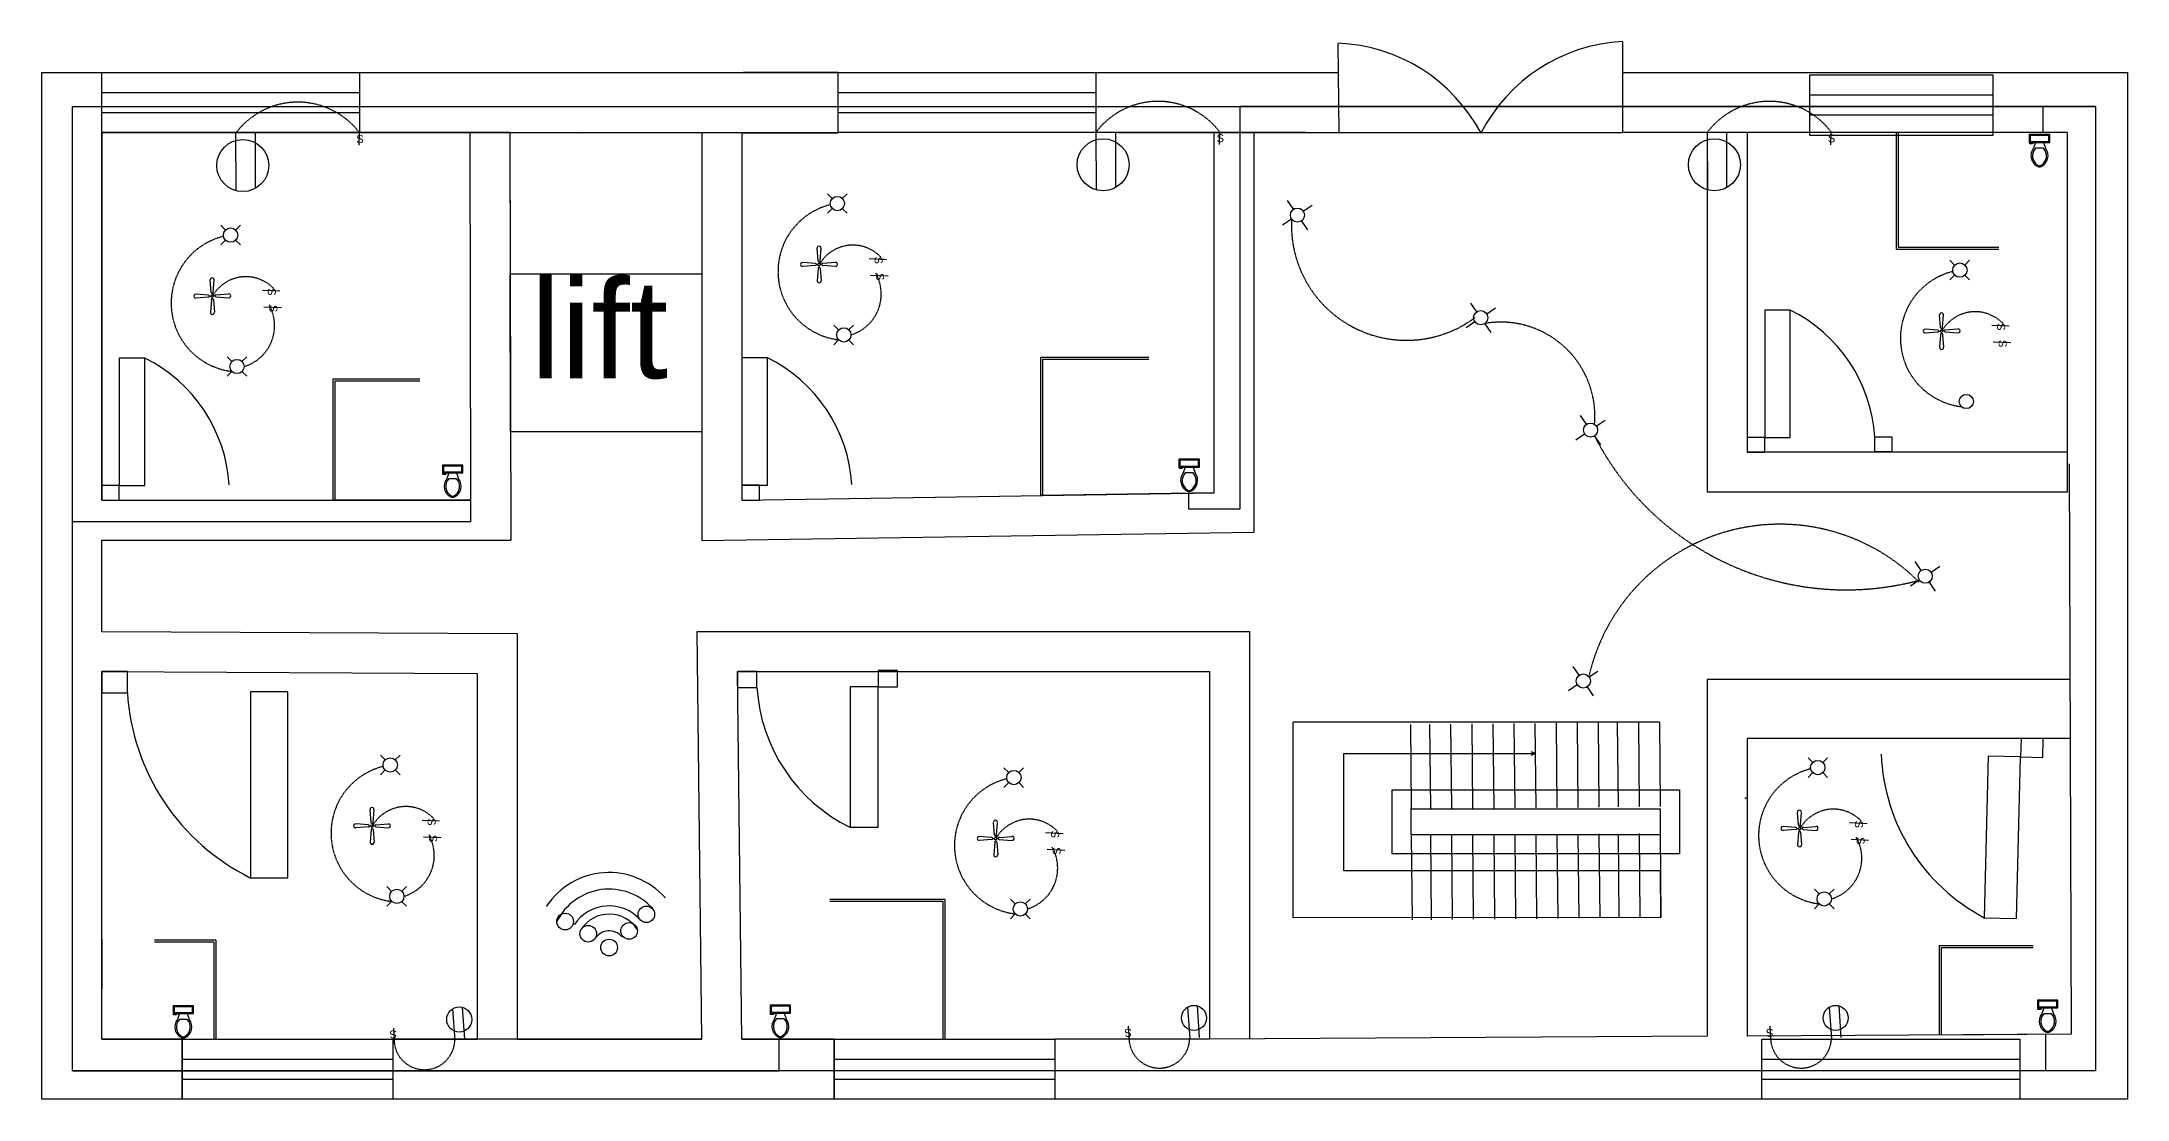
# Model space of a CAD drawing. Header units: inches. Extents: x -413 to 1243, y 274 to 803.
# Drawn here: x 201 to 1243, y 274 to 803 of the extents above; entities that cross this region are included whole.
import ezdxf

# ---------------------------------------------------------------- set-up
doc = ezdxf.new("R2010")
doc.units = ezdxf.units.IN
doc.header["$MEASUREMENT"] = 0
doc.linetypes.add('HIDDEN', pattern=[0.375, 0.25, -0.125])
for name, color, linetype in [('block', 112, 'Continuous'), ('door', 240, 'Continuous'), ('electrical hidden', 130, 'HIDDEN'), ('ELECTRICITY', 50, 'Continuous'), ('plumbing', 221, 'Continuous'), ('window', 160, 'Continuous')]:
    doc.layers.add(name, color=color, linetype=linetype)
doc.styles.get("Standard").update_dxf_attribs({"font": 'arial.ttf'})

# ---------------------------------------------------------------- blocks, each defined once
blk = doc.blocks.new('Refrigerator-2 door - 36 in front')
for p, q in [((0, 5), (36, 5)), ((12, 5), (12, 64))]:
    blk.add_line(p, q)
for points in [[(0, 0), (0, 64), (36, 64), (36, 0)], [(11, 36), (11, 52), (13, 52), (13, 36)]]:
    blk.add_lwpolyline(points, close=True)
blk = doc.blocks.new('*U6')
at = {"layer": 'ELECTRICITY'}
blk.add_line((-1.2, -1.2), (1.2, 1.2), dxfattribs=at)
blk = doc.blocks.new('*U7')
at = {"layer": 'ELECTRICITY', "color": 0, "linetype": 'ByBlock', "lineweight": -2, "transparency": 16777216}
for p, rotation in [((643.7, 415.8), 90.00000000000001), ((643.7, 408.4), 180), ((651.1, 408.4), 270)]:
    blk.add_blockref('*U6', p, dxfattribs=dict(at, rotation=rotation))
blk.add_blockref('*U6', (651.1, 415.8), dxfattribs=at)
blk = doc.blocks.new('*U8')
at = {"layer": 'ELECTRICITY'}
blk.add_line((-1.2, -1.2), (1.2, 1.2), dxfattribs=at)
blk = doc.blocks.new('*U9')
at = {"layer": 'ELECTRICITY', "color": 0, "linetype": 'ByBlock', "lineweight": -2, "transparency": 16777216}
for p, rotation in [((643.7, 415.8), 90.00000000000001), ((643.7, 408.4), 180), ((651.1, 408.4), 270)]:
    blk.add_blockref('*U8', p, dxfattribs=dict(at, rotation=rotation))
blk.add_blockref('*U8', (651.1, 415.8), dxfattribs=at)
blk = doc.blocks.new('*U10')
at = {"layer": 'ELECTRICITY'}
blk.add_line((-1.2, -1.2), (1.2, 1.2), dxfattribs=at)
blk = doc.blocks.new('*U11')
at = {"layer": 'ELECTRICITY', "color": 0, "linetype": 'ByBlock', "lineweight": -2, "transparency": 16777216}
for p, rotation in [((643.7, 415.8), 90.00000000000001), ((643.7, 408.4), 180), ((651.1, 408.4), 270)]:
    blk.add_blockref('*U10', p, dxfattribs=dict(at, rotation=rotation))
blk.add_blockref('*U10', (651.1, 415.8), dxfattribs=at)
blk = doc.blocks.new('*U12')
at = {"layer": 'ELECTRICITY'}
for p, q in [((-3.1, 0.5), (3.2, 1)), ((-3.6, 0), (-4.3, 0)), ((-3.1, -0.5), (3.2, -1))]:
    blk.add_line(p, q, dxfattribs=at)
for centre, radius, start, end in [((-3.1, 0), 0.519, 90, 270), ((3.3, 0), 0.986, 265.8307, 94.1693)]:
    blk.add_arc(centre, radius, start, end, dxfattribs=at)
blk = doc.blocks.new('*U13')
at = {"layer": 'ELECTRICITY', "color": 0, "linetype": 'ByBlock', "lineweight": -2, "transparency": 16777216}
for p, rotation in [((141, 93.1), 90.00000000000004), ((136.1, 88.2), 180), ((141.1, 83.3), 270.0000000000001)]:
    blk.add_blockref('*U12', p, dxfattribs=dict(at, rotation=rotation))
blk.add_blockref('*U12', (146, 88.3), dxfattribs=at)
blk = doc.blocks.new('*U14')
at = {"layer": 'ELECTRICITY'}
blk.add_line((-1.2, -1.2), (1.2, 1.2), dxfattribs=at)
blk = doc.blocks.new('*U15')
at = {"layer": 'ELECTRICITY', "color": 0, "linetype": 'ByBlock', "lineweight": -2, "transparency": 16777216}
for p, rotation in [((643.7, 415.8), 90.00000000000001), ((643.7, 408.4), 180), ((651.1, 408.4), 270)]:
    blk.add_blockref('*U14', p, dxfattribs=dict(at, rotation=rotation))
blk.add_blockref('*U14', (651.1, 415.8), dxfattribs=at)
blk = doc.blocks.new('*U16')
at = {"layer": 'ELECTRICITY'}
blk.add_line((-1.2, -1.2), (1.2, 1.2), dxfattribs=at)
blk = doc.blocks.new('*U17')
at = {"layer": 'ELECTRICITY', "color": 0, "linetype": 'ByBlock', "lineweight": -2, "transparency": 16777216}
for p, rotation in [((643.7, 415.8), 90.00000000000001), ((643.7, 408.4), 180), ((651.1, 408.4), 270)]:
    blk.add_blockref('*U16', p, dxfattribs=dict(at, rotation=rotation))
blk.add_blockref('*U16', (651.1, 415.8), dxfattribs=at)
blk = doc.blocks.new('*U18')
at = {"layer": 'ELECTRICITY'}
blk.add_line((-1.2, -1.2), (1.2, 1.2), dxfattribs=at)
blk = doc.blocks.new('*U19')
at = {"layer": 'ELECTRICITY', "color": 0, "linetype": 'ByBlock', "lineweight": -2, "transparency": 16777216}
for p, rotation in [((643.7, 415.8), 90.00000000000001), ((643.7, 408.4), 180), ((651.1, 408.4), 270)]:
    blk.add_blockref('*U18', p, dxfattribs=dict(at, rotation=rotation))
blk.add_blockref('*U18', (651.1, 415.8), dxfattribs=at)
blk = doc.blocks.new('*U20')
at = {"layer": 'ELECTRICITY'}
for p, q in [((-3.1, 0.5), (3.2, 1)), ((-3.6, 0), (-4.3, 0)), ((-3.1, -0.5), (3.2, -1))]:
    blk.add_line(p, q, dxfattribs=at)
for centre, radius, start, end in [((-3.1, 0), 0.519, 90, 270), ((3.3, 0), 0.986, 265.8307, 94.1693)]:
    blk.add_arc(centre, radius, start, end, dxfattribs=at)
blk = doc.blocks.new('*U21')
at = {"layer": 'ELECTRICITY', "color": 0, "linetype": 'ByBlock', "lineweight": -2, "transparency": 16777216}
for p, rotation in [((141, 93.1), 90.00000000000004), ((136.1, 88.2), 180), ((141.1, 83.3), 270.0000000000001)]:
    blk.add_blockref('*U20', p, dxfattribs=dict(at, rotation=rotation))
blk.add_blockref('*U20', (146, 88.3), dxfattribs=at)
blk = doc.blocks.new('*U22')
at = {"layer": 'ELECTRICITY'}
blk.add_line((-1.2, -1.2), (1.2, 1.2), dxfattribs=at)
blk = doc.blocks.new('*U23')
at = {"layer": 'ELECTRICITY', "color": 0, "linetype": 'ByBlock', "lineweight": -2, "transparency": 16777216}
for p, rotation in [((643.7, 415.8), 90.00000000000001), ((643.7, 408.4), 180), ((651.1, 408.4), 270)]:
    blk.add_blockref('*U22', p, dxfattribs=dict(at, rotation=rotation))
blk.add_blockref('*U22', (651.1, 415.8), dxfattribs=at)
blk = doc.blocks.new('*U24')
at = {"layer": 'ELECTRICITY'}
blk.add_line((-1.2, -1.2), (1.2, 1.2), dxfattribs=at)
blk = doc.blocks.new('*U25')
at = {"layer": 'ELECTRICITY', "color": 0, "linetype": 'ByBlock', "lineweight": -2, "transparency": 16777216}
for p, rotation in [((643.7, 415.8), 90.00000000000001), ((643.7, 408.4), 180), ((651.1, 408.4), 270)]:
    blk.add_blockref('*U24', p, dxfattribs=dict(at, rotation=rotation))
blk.add_blockref('*U24', (651.1, 415.8), dxfattribs=at)
blk = doc.blocks.new('*U26')
at = {"layer": 'ELECTRICITY'}
blk.add_line((-1.2, -1.2), (1.2, 1.2), dxfattribs=at)
blk = doc.blocks.new('*U27')
at = {"layer": 'ELECTRICITY', "color": 0, "linetype": 'ByBlock', "lineweight": -2, "transparency": 16777216}
for p, rotation in [((643.7, 415.8), 90.00000000000001), ((643.7, 408.4), 180), ((651.1, 408.4), 270)]:
    blk.add_blockref('*U26', p, dxfattribs=dict(at, rotation=rotation))
blk.add_blockref('*U26', (651.1, 415.8), dxfattribs=at)
blk = doc.blocks.new('*U28')
at = {"layer": 'ELECTRICITY'}
for p, q in [((-3.1, 0.5), (3.2, 1)), ((-3.6, 0), (-4.3, 0)), ((-3.1, -0.5), (3.2, -1))]:
    blk.add_line(p, q, dxfattribs=at)
for centre, radius, start, end in [((-3.1, 0), 0.519, 90, 270), ((3.3, 0), 0.986, 265.8307, 94.1693)]:
    blk.add_arc(centre, radius, start, end, dxfattribs=at)
blk = doc.blocks.new('*U29')
at = {"layer": 'ELECTRICITY', "color": 0, "linetype": 'ByBlock', "lineweight": -2, "transparency": 16777216}
for p, rotation in [((141, 93.1), 90.00000000000004), ((136.1, 88.2), 180), ((141.1, 83.3), 270.0000000000001)]:
    blk.add_blockref('*U28', p, dxfattribs=dict(at, rotation=rotation))
blk.add_blockref('*U28', (146, 88.3), dxfattribs=at)
blk = doc.blocks.new('*U30')
at = {"layer": 'ELECTRICITY'}
blk.add_line((-1.2, -1.2), (1.2, 1.2), dxfattribs=at)
blk = doc.blocks.new('*U31')
at = {"layer": 'ELECTRICITY', "color": 0, "linetype": 'ByBlock', "lineweight": -2, "transparency": 16777216}
for p, rotation in [((643.7, 415.8), 90.00000000000001), ((643.7, 408.4), 180), ((651.1, 408.4), 270)]:
    blk.add_blockref('*U30', p, dxfattribs=dict(at, rotation=rotation))
blk.add_blockref('*U30', (651.1, 415.8), dxfattribs=at)
blk = doc.blocks.new('*U32')
at = {"layer": 'ELECTRICITY'}
blk.add_line((-1.2, -1.2), (1.2, 1.2), dxfattribs=at)
blk = doc.blocks.new('*U33')
at = {"layer": 'ELECTRICITY', "color": 0, "linetype": 'ByBlock', "lineweight": -2, "transparency": 16777216}
for p, rotation in [((643.7, 415.8), 90.00000000000001), ((643.7, 408.4), 180), ((651.1, 408.4), 270)]:
    blk.add_blockref('*U32', p, dxfattribs=dict(at, rotation=rotation))
blk.add_blockref('*U32', (651.1, 415.8), dxfattribs=at)
blk = doc.blocks.new('*U34')
at = {"layer": 'ELECTRICITY'}
blk.add_line((-1.2, -1.2), (1.2, 1.2), dxfattribs=at)
blk = doc.blocks.new('*U35')
at = {"layer": 'ELECTRICITY', "color": 0, "linetype": 'ByBlock', "lineweight": -2, "transparency": 16777216}
for p, rotation in [((643.7, 415.8), 90.00000000000001), ((643.7, 408.4), 180), ((651.1, 408.4), 270)]:
    blk.add_blockref('*U34', p, dxfattribs=dict(at, rotation=rotation))
blk.add_blockref('*U34', (651.1, 415.8), dxfattribs=at)
blk = doc.blocks.new('*U36')
at = {"layer": 'ELECTRICITY'}
for p, q in [((-3.1, 0.5), (3.2, 1)), ((-3.6, 0), (-4.3, 0)), ((-3.1, -0.5), (3.2, -1))]:
    blk.add_line(p, q, dxfattribs=at)
for centre, radius, start, end in [((-3.1, 0), 0.519, 90, 270), ((3.3, 0), 0.986, 265.8307, 94.1693)]:
    blk.add_arc(centre, radius, start, end, dxfattribs=at)
blk = doc.blocks.new('*U37')
at = {"layer": 'ELECTRICITY', "color": 0, "linetype": 'ByBlock', "lineweight": -2, "transparency": 16777216}
for p, rotation in [((141, 93.1), 90.00000000000004), ((136.1, 88.2), 180), ((141.1, 83.3), 270.0000000000001)]:
    blk.add_blockref('*U36', p, dxfattribs=dict(at, rotation=rotation))
blk.add_blockref('*U36', (146, 88.3), dxfattribs=at)
blk = doc.blocks.new('*U38')
at = {"layer": 'ELECTRICITY'}
blk.add_line((-1.2, -1.2), (1.2, 1.2), dxfattribs=at)
blk = doc.blocks.new('*U39')
at = {"layer": 'ELECTRICITY', "color": 0, "linetype": 'ByBlock', "lineweight": -2, "transparency": 16777216}
for p, rotation in [((643.7, 415.8), 90.00000000000001), ((643.7, 408.4), 180), ((651.1, 408.4), 270)]:
    blk.add_blockref('*U38', p, dxfattribs=dict(at, rotation=rotation))
blk.add_blockref('*U38', (651.1, 415.8), dxfattribs=at)
blk = doc.blocks.new('*U40')
at = {"layer": 'ELECTRICITY'}
for p, q in [((-3.1, 0.5), (3.2, 1)), ((-3.6, 0), (-4.3, 0)), ((-3.1, -0.5), (3.2, -1))]:
    blk.add_line(p, q, dxfattribs=at)
for centre, radius, start, end in [((-3.1, 0), 0.519, 90, 270), ((3.3, 0), 0.986, 265.8307, 94.1693)]:
    blk.add_arc(centre, radius, start, end, dxfattribs=at)
blk = doc.blocks.new('*U41')
at = {"layer": 'ELECTRICITY', "color": 0, "linetype": 'ByBlock', "lineweight": -2, "transparency": 16777216}
for p, rotation in [((141, 93.1), 90.00000000000004), ((136.1, 88.2), 180), ((141.1, 83.3), 270.0000000000001)]:
    blk.add_blockref('*U40', p, dxfattribs=dict(at, rotation=rotation))
blk.add_blockref('*U40', (146, 88.3), dxfattribs=at)
blk = doc.blocks.new('*U42')
at = {"layer": 'ELECTRICITY'}
blk.add_line((-1.2, -1.2), (1.2, 1.2), dxfattribs=at)
blk = doc.blocks.new('*U43')
at = {"layer": 'ELECTRICITY', "color": 0, "linetype": 'ByBlock', "lineweight": -2, "transparency": 16777216}
for p, rotation in [((643.7, 415.8), 90.00000000000001), ((643.7, 408.4), 180), ((651.1, 408.4), 270)]:
    blk.add_blockref('*U42', p, dxfattribs=dict(at, rotation=rotation))
blk.add_blockref('*U42', (651.1, 415.8), dxfattribs=at)
blk = doc.blocks.new('*U44')
at = {"layer": 'ELECTRICITY'}
for p, q in [((-3.1, 0.5), (3.2, 1)), ((-3.6, 0), (-4.3, 0)), ((-3.1, -0.5), (3.2, -1))]:
    blk.add_line(p, q, dxfattribs=at)
for centre, radius, start, end in [((-3.1, 0), 0.519, 90, 270), ((3.3, 0), 0.986, 265.8307, 94.1693)]:
    blk.add_arc(centre, radius, start, end, dxfattribs=at)
blk = doc.blocks.new('*U45')
at = {"layer": 'ELECTRICITY', "color": 0, "linetype": 'ByBlock', "lineweight": -2, "transparency": 16777216}
for p, rotation in [((141, 93.1), 90.00000000000004), ((136.1, 88.2), 180), ((141.1, 83.3), 270.0000000000001)]:
    blk.add_blockref('*U44', p, dxfattribs=dict(at, rotation=rotation))
blk.add_blockref('*U44', (146, 88.3), dxfattribs=at)
blk = doc.blocks.new('*U46')
at = {"layer": 'ELECTRICITY'}
blk.add_line((-1.2, -1.2), (1.2, 1.2), dxfattribs=at)
blk = doc.blocks.new('*U47')
at = {"layer": 'ELECTRICITY', "color": 0, "linetype": 'ByBlock', "lineweight": -2, "transparency": 16777216}
for p, rotation in [((643.7, 415.8), 90.00000000000001), ((643.7, 408.4), 180), ((651.1, 408.4), 270)]:
    blk.add_blockref('*U46', p, dxfattribs=dict(at, rotation=rotation))
blk.add_blockref('*U46', (651.1, 415.8), dxfattribs=at)
blk = doc.blocks.new('*U48')
at = {"layer": 'ELECTRICITY'}
blk.add_line((-1.2, -1.2), (1.2, 1.2), dxfattribs=at)
blk = doc.blocks.new('*U49')
at = {"layer": 'ELECTRICITY', "color": 0, "linetype": 'ByBlock', "lineweight": -2, "transparency": 16777216}
for p, rotation in [((643.7, 415.8), 90.00000000000001), ((643.7, 408.4), 180), ((651.1, 408.4), 270)]:
    blk.add_blockref('*U48', p, dxfattribs=dict(at, rotation=rotation))
blk.add_blockref('*U48', (651.1, 415.8), dxfattribs=at)
blk = doc.blocks.new('*U50')
at = {"layer": 'ELECTRICITY'}
blk.add_line((-1.2, -1.2), (1.2, 1.2), dxfattribs=at)
blk = doc.blocks.new('*U51')
at = {"layer": 'ELECTRICITY', "color": 0, "linetype": 'ByBlock', "lineweight": -2, "transparency": 16777216}
for p, rotation in [((643.7, 415.8), 90.00000000000001), ((643.7, 408.4), 180), ((651.1, 408.4), 270)]:
    blk.add_blockref('*U50', p, dxfattribs=dict(at, rotation=rotation))
blk.add_blockref('*U50', (651.1, 415.8), dxfattribs=at)
blk = doc.blocks.new('*U52')
at = {"layer": 'ELECTRICITY'}
for p, q in [((-3.1, 0.5), (3.2, 1)), ((-3.6, 0), (-4.3, 0)), ((-3.1, -0.5), (3.2, -1))]:
    blk.add_line(p, q, dxfattribs=at)
for centre, radius, start, end in [((-3.1, 0), 0.519, 90, 270), ((3.3, 0), 0.986, 265.8307, 94.1693)]:
    blk.add_arc(centre, radius, start, end, dxfattribs=at)
blk = doc.blocks.new('*U53')
at = {"layer": 'ELECTRICITY', "color": 0, "linetype": 'ByBlock', "lineweight": -2, "transparency": 16777216}
for p, rotation in [((141, 93.1), 90.00000000000004), ((136.1, 88.2), 180), ((141.1, 83.3), 270.0000000000001)]:
    blk.add_blockref('*U52', p, dxfattribs=dict(at, rotation=rotation))
blk.add_blockref('*U52', (146, 88.3), dxfattribs=at)
blk = doc.blocks.new('*U54')
at = {"layer": 'ELECTRICITY'}
for p in [(-2.2, -1.5), (2.2, 1.5), (2.2, 1.5), (2.2, 1.5), (2.2, 1.5), (2.2, 1.5)]:
    blk.add_line(p, (2.2, 1.5), dxfattribs=at)
blk = doc.blocks.new('*U55')
at = {"layer": 'ELECTRICITY', "color": 0, "linetype": 'ByBlock', "lineweight": -2, "transparency": 16777216}
for p, rotation in [((186, 149.4), 89.99999999999999), ((184.3, 140.8), 180), ((193, 139.1), 270)]:
    blk.add_blockref('*U54', p, dxfattribs=dict(at, rotation=rotation))
blk.add_blockref('*U54', (194.6, 147.8), dxfattribs=at)
blk = doc.blocks.new('*U56')
at = {"layer": 'ELECTRICITY'}
for p in [(-2.2, -1.5), (2.2, 1.5), (2.2, 1.5), (2.2, 1.5), (2.2, 1.5), (2.2, 1.5)]:
    blk.add_line(p, (2.2, 1.5), dxfattribs=at)
blk = doc.blocks.new('*U57')
at = {"layer": 'ELECTRICITY', "color": 0, "linetype": 'ByBlock', "lineweight": -2, "transparency": 16777216}
for p, rotation in [((186, 149.4), 89.99999999999999), ((184.3, 140.8), 180), ((193, 139.1), 270)]:
    blk.add_blockref('*U56', p, dxfattribs=dict(at, rotation=rotation))
blk.add_blockref('*U56', (194.6, 147.8), dxfattribs=at)
blk = doc.blocks.new('*U58')
at = {"layer": 'ELECTRICITY'}
for p in [(-2.2, -1.5), (2.2, 1.5), (2.2, 1.5), (2.2, 1.5), (2.2, 1.5), (2.2, 1.5)]:
    blk.add_line(p, (2.2, 1.5), dxfattribs=at)
blk = doc.blocks.new('*U59')
at = {"layer": 'ELECTRICITY', "color": 0, "linetype": 'ByBlock', "lineweight": -2, "transparency": 16777216}
for p, rotation in [((186, 149.4), 89.99999999999999), ((184.3, 140.8), 180), ((193, 139.1), 270)]:
    blk.add_blockref('*U58', p, dxfattribs=dict(at, rotation=rotation))
blk.add_blockref('*U58', (194.6, 147.8), dxfattribs=at)
blk = doc.blocks.new('*U60')
at = {"layer": 'ELECTRICITY'}
for p in [(-2.2, -1.5), (2.2, 1.5), (2.2, 1.5), (2.2, 1.5), (2.2, 1.5), (2.2, 1.5)]:
    blk.add_line(p, (2.2, 1.5), dxfattribs=at)
blk = doc.blocks.new('*U61')
at = {"layer": 'ELECTRICITY', "color": 0, "linetype": 'ByBlock', "lineweight": -2, "transparency": 16777216}
for p, rotation in [((186, 149.4), 89.99999999999999), ((184.3, 140.8), 180), ((193, 139.1), 270)]:
    blk.add_blockref('*U60', p, dxfattribs=dict(at, rotation=rotation))
blk.add_blockref('*U60', (194.6, 147.8), dxfattribs=at)
blk = doc.blocks.new('*U62')
at = {"layer": 'ELECTRICITY'}
for p in [(-2.2, -1.5), (2.2, 1.5), (2.2, 1.5), (2.2, 1.5), (2.2, 1.5), (2.2, 1.5)]:
    blk.add_line(p, (2.2, 1.5), dxfattribs=at)
blk = doc.blocks.new('*U63')
at = {"layer": 'ELECTRICITY', "color": 0, "linetype": 'ByBlock', "lineweight": -2, "transparency": 16777216}
for p, rotation in [((186, 149.4), 89.99999999999999), ((184.3, 140.8), 180), ((193, 139.1), 270)]:
    blk.add_blockref('*U62', p, dxfattribs=dict(at, rotation=rotation))
blk.add_blockref('*U62', (194.6, 147.8), dxfattribs=at)
blk = doc.blocks.new('Toilet - top')
for p, q in [((-10, -8.5), (-8, -8.5)), ((-10, -9.5), (-10, -8.5)), ((-7, -9.5), (-10, -9.5)), ((-8, -8.5), (-8, -8)), ((-7, -8), (-7, -9.5)), ((-4, -8), (-6, -14)), ((4, -14), (-4, -14)), ((4, -8), (6, -14)), ((9.5, -6), (9.5, -2))]:
    blk.add_line(p, q)
blk.add_lwpolyline([(10.5, -8), (10.5, 0), (-10.5, 0), (-10.5, -8)], close=True)
for points in [[(-9.5, -2), (-9.5, -6)], [(8.5, -1), (-8.5, -1)], [(-8.5, -7), (8.5, -7)]]:
    blk.add_lwpolyline(points)
for centre, radius, start, end in [((-8.6, -1.9), 0.884, 81.8699, 188.1301), ((-8.6, -6.1), 0.884, 171.8699, 278.1301), ((3.5, -21.6), 12.2, 141.4691, 247.9714), ((4.2, -21.8), 11.3, 136.3677, 238.9468), ((-3.5, -21.6), 12.2, 292.0284, 38.5307), ((-4.2, -21.8), 11.3, 301.053, 43.6321), ((8.6, -1.9), 0.884, 351.8699, 98.1301), ((8.6, -6.1), 0.884, 261.8699, 8.1301), ((0, -27.9), 4, 245.7318, 294.2682), ((0, -29), 4, 254.8605, 285.1395)]:
    blk.add_arc(centre, radius, start, end)

msp = doc.modelspace()

# ---------------------------------------------------------------- linework, layer by layer
for p, q in [((598.8, 787.5), (551.5, 787.5)), ((830.8, 787.5), (848.9, 787.5)), ((778.2, 767.8), (778.2, 767.8)), ((1083.7, 767.8), (1083.7, 767.8)), ((230.8, 757.5), (434.8, 757.5)), ((230.8, 757.5), (230.8, 573.5)), ((230.8, 757.5), (230.8, 757.5)), ((434.8, 757.5), (230.8, 757.5)), ((230.8, 757.5), (230.8, 757.5)), ((230.8, 757.5), (230.8, 757.5)), ((230.8, 757.5), (434.8, 757.4)), ((230.8, 757.5), (530.8, 757.3)), ((230.8, 757.5), (250.8, 757.5)), ((250.8, 757.5), (250.8, 757.5)), ((414.8, 757.4), (414.8, 757.4)), ((414.8, 757.4), (470.8, 757.3)), ((414.8, 757.4), (415.2, 573.5)), ((434.8, 757.5), (435.2, 553.5)), ((434.8, 757.5), (434.9, 686.8)), ((530.8, 757.3), (530.8, 553.3)), ((550.8, 757.3), (550.8, 573.6)), ((550.8, 757.3), (598.8, 757.3)), ((550.8, 757.3), (550.8, 757.3)), ((550.8, 757.3), (550.8, 757.3)), ((550.8, 757.3), (550.8, 757.3)), ((550.8, 757.3), (550.8, 757.3)), ((550.8, 757.3), (550.8, 757.3)), ((550.8, 757.3), (550.8, 757.3)), ((550.8, 757.3), (550.8, 757.3)), ((550.8, 757.3), (550.8, 757.3)), ((550.8, 757.3), (550.8, 757.3)), ((550.8, 757.3), (550.8, 757.3)), ((550.8, 757.3), (550.8, 757.3)), ((550.8, 757.3), (550.8, 757.3)), ((550.8, 757.3), (550.8, 757.3)), ((598.8, 757.3), (598.8, 757.5)), ((598.8, 757.3), (598.8, 757.3)), ((832.5, 757.5), (727.7, 757.5)), ((786.8, 577.2), (786.8, 757.5)), ((786.8, 757.5), (849.3, 757.5)), ((806.8, 557.5), (806.8, 757.5)), ((1033.2, 757.5), (991, 757.5)), ((1033.2, 757.5), (991, 757.5)), ((1213.2, 757.5), (1033.2, 757.5)), ((1033.2, 757.5), (1033.2, 577.5)), ((1053.2, 757.5), (1053.2, 597.5)), ((1213.2, 757.5), (1127.7, 757.5)), ((1127.7, 757.5), (1127.7, 699)), ((1128.7, 757.5), (1128.7, 700)), ((1213.2, 757.5), (1213.2, 577.5)), ((230.8, 737.5), (230.8, 737.5)), ((1127.7, 699), (1178.9, 699)), ((1128.7, 700), (1178.9, 700)), ((434.9, 686.8), (530.8, 686.8)), ((435.1, 607.8), (434.9, 686.8)), ((530.8, 686.8), (530.8, 607.8)), ((700.2, 575.9), (700.2, 645)), ((700.2, 645), (754.2, 645)), ((701.2, 644), (754.2, 644)), ((701.2, 575.9), (701.2, 644)), ((346.4, 573.5), (346.4, 634.2)), ((346.4, 634.2), (389.8, 634.2)), ((347.4, 633.2), (389.8, 633.2)), ((347.4, 573.5), (347.4, 633.2)), ((389.8, 634.2), (389.8, 634.2)), ((530.8, 607.8), (435.1, 607.8)), ((1213.2, 597.5), (1053.2, 597.5)), ((230.8, 573.5), (415.2, 573.5)), ((415.2, 573.5), (346.4, 573.5)), ((415.2, 573.5), (372.4, 573.5)), ((435.2, 573.5), (435.2, 573.5)), ((435.2, 573.5), (435.2, 573.5)), ((530.5, 573.3), (530.8, 573.3)), ((550.8, 573.6), (786.8, 577.2)), ((786.8, 577.2), (700.2, 575.9)), ((1213.2, 577.5), (1033.2, 577.5)), ((230.8, 553.5), (435.2, 553.5)), ((415.2, 553.5), (415.2, 553.4)), ((415.2, 553.5), (415.2, 553.4)), ((530.8, 553.3), (806.8, 557.5)), ((550.8, 553.6), (550.8, 553.3)), ((230.8, 507.9), (438.4, 506.8)), ((438.4, 506.8), (438.4, 303.9)), ((530.8, 303.9), (528.4, 507.9)), ((528.4, 507.9), (804.4, 507.9)), ((548.4, 507.9), (548.4, 508.1)), ((804.4, 507.9), (804.4, 303.9)), ((230.7, 487.9), (418.4, 486.9)), ((230.8, 303.9), (230.8, 487.9)), ((418.4, 486.9), (418.4, 303.9)), ((528.4, 487.9), (528.6, 487.9)), ((550.8, 303.9), (548.6, 487.9)), ((548.6, 487.9), (784.4, 487.9)), ((548.6, 487.9), (699.3, 487.9)), ((784.4, 487.9), (784.4, 303.9)), ((1214.5, 483.9), (1033.2, 483.9)), ((1033.2, 483.9), (1033.2, 305.4)), ((1009.3, 462.5), (826.3, 462.5)), ((826.3, 458), (826.3, 462.5)), ((884.9, 461.3), (885.3, 419.1)), ((894.5, 461.4), (894.9, 419.2)), ((905, 461.5), (905.4, 419.3)), ((915.5, 461.6), (915.9, 419.4)), ((926.1, 461.7), (926.5, 419.5)), ((936.6, 461.8), (937, 419.6)), ((947.1, 461.9), (947.5, 419.7)), ((957.7, 462), (958.1, 419.8)), ((968.2, 462.1), (968.6, 419.9)), ((978.7, 462.2), (979.1, 420)), ((988.3, 462.3), (988.7, 420.1)), ((998.8, 462.4), (999.2, 420.2)), ((1009.3, 462.5), (1009.7, 420.3)), ((1009.3, 462.5), (1009.7, 420.3)), ((1009.3, 462.5), (1009.7, 420.3)), ((826.3, 364.6), (826.3, 458)), ((826.3, 458), (826.3, 458)), ((826.3, 458), (826.3, 458)), ((826.3, 458), (826.3, 458)), ((1053.2, 454.4), (1053.2, 305.5)), ((1214.6, 454.4), (1053.2, 454.4)), ((947.3, 446.8), (945.2, 447.7)), ((968.6, 406.5), (969, 364.4)), ((979.1, 406.6), (979.5, 364.5)), ((988.7, 406.7), (989.1, 364.6)), ((999.2, 406.8), (999.6, 364.7)), ((1009.7, 406.9), (1010.1, 364.8)), ((1009.7, 406.9), (1010.1, 364.8)), ((1009.7, 406.9), (1010.1, 364.8)), ((885.3, 405.7), (885.7, 363.6)), ((894.9, 405.8), (895.3, 363.7)), ((905.4, 405.9), (905.8, 363.8)), ((915.9, 406), (916.3, 363.9)), ((926.5, 406.1), (926.9, 364)), ((937, 406.2), (937.4, 364.1)), ((947.5, 406.3), (947.9, 364.2)), ((958.1, 406.4), (958.5, 364.3)), ((1010.1, 364.8), (1009.9, 388.1)), ((453.1, 370.5), (453.1, 370.5)), ((460.1, 365.9), (459.8, 366)), ((512.4, 374.7), (512.4, 374.7)), ((652.4, 373.9), (594.7, 373.9)), ((651.4, 372.9), (594.7, 372.9)), ((651.4, 303.9), (651.4, 372.9)), ((652.4, 303.9), (652.4, 373.9)), ((467, 361.3), (466.4, 361.7)), ((490.6, 355.3), (491, 355.6)), ((496.8, 360.9), (497.2, 361.2)), ((1010.1, 364.8), (826.3, 364.6)), ((1010.1, 364.8), (1010.1, 364.8)), ((230.8, 303.9), (231, 353.9)), ((287.8, 353.4), (257.2, 353.4)), ((286.8, 352.4), (257.2, 352.4)), ((286.8, 352.4), (286.8, 303.9)), ((287.8, 353.4), (287.8, 303.9)), ((484.4, 349.8), (484.4, 349.8)), ((484.4, 349.8), (484.4, 349.8)), ((1149.4, 306), (1149.4, 350.8)), ((1149.4, 350.8), (1196.1, 350.8)), ((1150.4, 306), (1150.4, 349.8)), ((1150.4, 349.8), (1196.1, 349.8)), ((230.8, 303.9), (271, 303.9)), ((230.8, 303.9), (271, 303.9)), ((271, 303.9), (271, 273.9)), ((418.4, 303.9), (376.3, 303.9)), ((376.3, 303.9), (376.3, 273.9)), ((376.3, 303.9), (418.4, 303.9)), ((438.4, 303.9), (530.8, 303.9)), ((438.4, 303.9), (530.8, 303.9)), ((550.8, 303.9), (596.8, 303.9)), ((550.8, 303.9), (652.4, 303.9)), ((596.8, 303.9), (596.8, 273.9)), ((784.4, 303.9), (707.2, 303.9)), ((707.2, 303.9), (707.2, 273.9)), ((1215.2, 306.4), (1149.4, 306))]:
    msp.add_line(p, q)
for points in [[(200.8, 757.5), (200.8, 787.5), (230.8, 787.5)], [(271, 273.9), (200.8, 273.9), (200.8, 787.5), (598.8, 787.5)], [(991, 787.5), (1243.2, 787.5), (1243.2, 273.9), (707.2, 273.9)], [(727.7, 787.5), (727.7, 787.5), (848.9, 787.5)], [(230.8, 573.5), (230.8, 757.5), (598.8, 757.5)], [(738.8, 757.5), (849.3, 757.5)], [(1214.1, 591.7), (1215.2, 306.4), (1053.2, 305.5)], [(230.8, 507.9), (230.8, 553.5)], [(271, 303.9), (230.8, 303.9), (230.8, 487.9)], [(1009.9, 388.1), (851.6, 388.1), (851.6, 446.8), (947.3, 446.8), (945.3, 445.8), (945.3, 445.8)], [(530.8, 303.9), (376.3, 303.9)], [(596.8, 303.9), (550.8, 303.9)], [(784.4, 303.9), (707.2, 303.9)], [(1033.2, 305.4), (784.4, 303.9)], [(596.8, 273.9), (376.3, 273.9)]]:
    msp.add_lwpolyline(points)
for points in [[(875.8, 428.7), (1019.3, 428.7), (1019.3, 396.7), (875.8, 396.7)], [(885.3, 419.1), (1009.7, 419.1), (1009.7, 406.2), (885.3, 406.2)]]:
    msp.add_lwpolyline(points, close=True)
for centre in [(462.4, 362.8), (503, 366.4), (474, 356.7), (494.4, 358.1), (484.4, 349.8), (484.4, 349.8), (484.4, 349.8)]:
    msp.add_circle(centre, 4.16)
for centre, radius, start, end in [((484.4, 349.8), 37.5, 41.7315, 146.5379), ((484.4, 349.8), 29.2, 41.7315, 153.6657), ((449.9, 373.1), 4.16, 320.0141, 331.759), ((484.4, 349.8), 20.8, 41.7315, 146.5029), ((484.4, 349.8), 16.7, 32.1886, 146.5029), ((515.2, 377.8), 4.16, 222.2975, 227.4003), ((484.4, 349.8), 8.33, 41.7315, 146.5029), ((484.4, 349.8), 8.33, 41.7315, 146.5029), ((484.4, 349.8), 8.33, 41.7315, 146.5029)]:
    msp.add_arc(centre, radius, start, end)
at = {"layer": 'door'}
for p, q in [((991, 757.5), (991, 802.8)), ((849.3, 757.5), (848.7, 802)), ((849.3, 757.5), (991, 757.5))]:
    msp.add_line(p, q, dxfattribs=at)
for points in [[(1062, 604.8), (1074.7, 604.8), (1074.7, 668.6), (1062, 668.6)], [(239.6, 580.8), (252.4, 580.8), (252.4, 644.6), (239.6, 644.6)], [(550.8, 581), (563.6, 581), (563.6, 644.7), (550.8, 644.7)], [(1062, 604.8), (1053.2, 604.8), (1053.2, 597.5), (1062, 597.5)], [(1125.7, 605.1), (1116.9, 605.1), (1116.9, 597.8), (1125.7, 597.8)], [(239.6, 580.8), (230.8, 580.8), (230.8, 573.5), (239.6, 573.5)], [(559.6, 581), (550.8, 581), (550.8, 573.6), (559.6, 573.6)], [(230.8, 477.2), (243.7, 477.2), (243.7, 487.9), (230.8, 487.9)], [(548.6, 479.8), (558.3, 479.8), (558.3, 487.9), (548.6, 487.9)], [(618.8, 480.2), (604.8, 480.2), (604.8, 410), (618.8, 410)], [(618.8, 480.2), (628.5, 480.2), (628.5, 488.3), (618.8, 488.3)], [(323.8, 477.7), (305.2, 477.7), (305.2, 384.6), (323.8, 384.6)], [(1189.8, 445.1), (1201, 444.9), (1201.2, 454.2), (1190.1, 454.5)], [(1189.8, 445.1), (1173.7, 445.5), (1171.7, 364.7), (1187.8, 364.3)]]:
    msp.add_lwpolyline(points, close=True, dxfattribs=at)
for centre, radius, start, end in [((995.2, 718.6), 84.4, 92.8859, 152.8859), ((845.5, 717.7), 84.4, 27.7697, 87.7697), ((1040.9, 600.3), 76.2, 3.6381, 63.6381), ((218.5, 576.3), 76.2, 3.6381, 63.6381), ((529.7, 576.5), 76.2, 3.6381, 63.6381), ((642, 485.1), 83.9, 183.6381, 243.6381), ((354.6, 484.2), 111.2, 183.6381, 243.6381), ((1216.7, 450.2), 96.6, 182.2275, 242.2275)]:
    msp.add_arc(centre, radius, start, end, dxfattribs=at)
at = {"layer": 'electrical hidden'}
for centre, radius, start, end in [((328.8, 733.8), 38.8, 37.3447, 143.1806), ((758.7, 734.2), 38.8, 37.3447, 143.1806), ((758.7, 734.2), 38.8, 37.3447, 143.1806), ((1064.3, 734.2), 38.8, 37.3447, 143.1806), ((1064.3, 734.2), 38.8, 37.3447, 143.1806), ((603.2, 687.9), 34.4, 103.8575, 263.2612), ((882.9, 711), 57.5, 176.8784, 306.57), ((299.9, 672.1), 34.4, 103.8575, 263.2612), ((606.2, 681.8), 19.3, 43.7683, 148.5549), ((302.9, 666), 19.3, 43.7683, 148.5549), ((599.1, 676.6), 21.3, 286.709, 29.2631), ((1164.2, 654.5), 34.4, 103.8575, 263.2612), ((1164.2, 654.5), 34.4, 103.8575, 263.2612), ((295.9, 660.8), 21.3, 286.709, 29.2631), ((1167.2, 648.5), 19.3, 43.7683, 148.5549), ((1167.2, 648.5), 19.3, 43.7683, 148.5549), ((930, 615.5), 47.1, 355.1661, 99.7274), ((1102.7, 670), 141.3, 207.058, 284.9952), ((1069.6, 463.5), 98, 44.7461, 166.7423), ((379.8, 407), 34.4, 103.8575, 263.2612), ((1093.3, 405.8), 34.4, 103.8575, 263.2612), ((691.4, 400.8), 34.4, 103.8575, 263.2612), ((382.8, 401), 19.3, 43.7683, 148.5549), ((1096.3, 399.7), 19.3, 43.7683, 148.5549), ((694.4, 394.7), 19.3, 43.7683, 148.5549), ((375.7, 395.8), 21.3, 286.709, 29.2631), ((687.3, 389.5), 21.3, 286.709, 29.2631), ((1089.2, 394.5), 21.3, 286.709, 29.2631), ((392.1, 303.9), 15.2, 178.2695, 358.2982), ((759.4, 304.7), 15.2, 178.2695, 358.2982), ((1080.1, 304.7), 15.2, 178.2695, 358.2982)]:
    msp.add_arc(centre, radius, start, end, dxfattribs=at)
at = {"layer": 'ELECTRICITY'}
for p, q in [((297.7, 757.1), (297.9, 728.4)), ((307.7, 729.6), (307.7, 757.4)), ((359.5, 751.1), (359.7, 757.5)), ((727.7, 757.5), (727.8, 728.8)), ((727.7, 757.5), (727.8, 728.8)), ((737.6, 730), (737.6, 757.8)), ((737.6, 730), (737.6, 757.8)), ((789.5, 751.4), (789.6, 757.8)), ((789.5, 751.4), (789.6, 757.8)), ((1033.2, 757.5), (1033.4, 728.8)), ((1033.2, 757.5), (1033.4, 728.8)), ((1043.1, 730), (1043.1, 757.8)), ((1043.1, 730), (1043.1, 757.8)), ((1095, 751.3), (1095.1, 757.7)), ((1095, 751.3), (1095.1, 757.7)), ((623, 693.8), (614.3, 694.2)), ((319.8, 678), (311.1, 678.4)), ((623.8, 685.5), (615.1, 685.9)), ((320.6, 669.7), (311.9, 670.1)), ((1184.1, 660.5), (1175.4, 660.9)), ((1184.1, 660.5), (1175.4, 660.9)), ((1184.9, 652.2), (1176.1, 652.6)), ((1184.9, 652.2), (1176.1, 652.6)), ((399.6, 413), (390.9, 413.4)), ((711.3, 406.7), (702.5, 407.1)), ((1113.1, 411.7), (1104.4, 412.1)), ((400.4, 404.6), (391.7, 405)), ((712.1, 398.4), (703.3, 398.8)), ((1113.9, 403.4), (1105.2, 403.8)), ((406.2, 319.1), (407.3, 303.5)), ((412.3, 303.9), (411.2, 319.8)), ((773.5, 320), (774.6, 304.3)), ((779.5, 304.8), (778.5, 320.6)), ((1094.2, 320), (1095.3, 304.3)), ((1100.2, 304.8), (1099.2, 320.6)), ((376.7, 309.5), (377, 303.1)), ((376.7, 309.5), (377, 303.1)), ((743.9, 310.4), (744.3, 303.9)), ((743.9, 310.4), (744.3, 303.9)), ((1064.6, 310.4), (1064.9, 303.9)), ((1064.6, 310.4), (1064.9, 303.9))]:
    msp.add_line(p, q, dxfattribs=at)
for centre, radius in [((301.3, 740.9), 13), ((731.3, 741.3), 13), ((731.3, 741.3), 13), ((1036.8, 741.3), 13), ((1036.8, 741.3), 13), ((598.5, 721.9), 3.57), ((828.4, 716.1), 3.53), ((295.2, 706.1), 3.57), ((589.3, 691.4), 0.612), ((1159.5, 688.6), 3.57), ((1159.5, 688.6), 3.57), ((286.1, 675.6), 0.612), ((920, 664.8), 3.53), ((601.7, 656.2), 3.57), ((601.7, 656.2), 3.57), ((1150.4, 658.1), 0.612), ((1150.4, 658.1), 0.612), ((298.4, 640.4), 3.57), ((298.4, 640.4), 3.57), ((1162.7, 622.9), 3.57), ((1162.7, 622.9), 3.57), ((1162.7, 622.9), 3.57), ((1162.7, 622.9), 3.57), ((974.9, 608.6), 3.53), ((1142.2, 535.5), 3.53), ((971.3, 483.1), 3.53), ((375, 441.1), 3.57), ((686.7, 434.8), 3.57), ((1088.5, 439.8), 3.57), ((365.9, 410.6), 0.612), ((1079.4, 409.3), 0.612), ((677.5, 404.3), 0.612), ((378.3, 375.4), 3.57), ((378.3, 375.4), 3.57), ((1091.7, 374.1), 3.57), ((1091.7, 374.1), 3.57), ((689.9, 369.1), 3.57), ((689.9, 369.1), 3.57), ((409.5, 313.8), 6.26), ((776.7, 314.6), 6.26), ((1097.4, 314.6), 6.26)]:
    msp.add_circle(centre, radius, dxfattribs=at)
at = {"layer": 'plumbing'}
for p, q in [((216.2, 314.6), (216.2, 770.5)), ((216.2, 770.5), (523.2, 770.5)), ((523.2, 770.5), (1227.3, 770.5)), ((1227.3, 770.5), (799.7, 770.5)), ((799.7, 770.5), (799.7, 569)), ((1227.3, 770.5), (1200.9, 770.5)), ((1200.9, 770.5), (1200.9, 757.5)), ((1227.3, 770.5), (1213.2, 770.5)), ((1213.2, 770.5), (1227.3, 770.5)), ((1227.3, 770.5), (1227.3, 288.2)), ((1243.2, 770.5), (1243.2, 770.5)), ((415.2, 573.5), (415.2, 562.7)), ((774.2, 569), (774.2, 577)), ((799.7, 569), (774.2, 569)), ((415.2, 562.7), (216.2, 562.7)), ((216.2, 288.2), (216.2, 314.6)), ((271, 288.2), (271, 303.9)), ((569.4, 288.2), (569.4, 303.9)), ((1202.4, 288.2), (1202.4, 306.3)), ((1227.3, 288.2), (216.2, 288.2)), ((216.2, 288.2), (216.2, 288.2)), ((216.2, 288.2), (271, 288.2)), ((216.2, 288.2), (569.4, 288.2)), ((1227.3, 288.2), (1202.4, 288.2)), ((1227.3, 273.9), (1227.3, 273.9)), ((1227.3, 273.9), (1227.3, 273.9)), ((1227.3, 273.9), (1227.3, 273.9)), ((1227.3, 273.9), (1227.3, 273.9))]:
    msp.add_line(p, q, dxfattribs=at)
at = {"layer": 'window'}
for p, q in [((230.8, 787.5), (359.7, 787.5)), ((230.8, 757.5), (230.8, 787.5)), ((359.7, 787.5), (359.7, 757.5)), ((598.8, 787.5), (727.7, 787.5)), ((598.8, 757.5), (598.8, 787.5)), ((727.7, 787.5), (727.7, 757.5)), ((1176.1, 786.1), (1084.4, 786.1)), ((1084.4, 786.1), (1084.4, 756.1)), ((1176.1, 756.1), (1176.1, 786.1)), ((230.8, 777.5), (359.7, 777.5)), ((598.8, 777.5), (727.7, 777.5)), ((1176.1, 776.1), (1084.4, 776.1)), ((230.8, 767.5), (359.7, 767.5)), ((598.8, 767.5), (727.7, 767.5)), ((767.1, 767.8), (767.1, 767.8)), ((1072.6, 767.8), (1072.6, 767.8)), ((1176.1, 766.1), (1084.4, 766.1)), ((359.7, 757.5), (230.8, 757.5)), ((727.7, 757.5), (598.8, 757.5)), ((1084.4, 756.1), (1176.1, 756.1)), ((271, 303.9), (376.3, 303.9)), ((271, 273.9), (271, 303.9)), ((376.3, 303.9), (376.3, 273.9)), ((596.8, 303.9), (707.2, 303.9)), ((596.8, 273.9), (596.8, 303.9)), ((707.2, 303.9), (707.2, 273.9)), ((1060.6, 303.9), (1189.5, 303.9)), ((1060.6, 273.9), (1060.6, 303.9)), ((1189.5, 303.9), (1189.5, 273.9)), ((271, 293.9), (376.3, 293.9)), ((596.8, 293.9), (707.2, 293.9)), ((1060.6, 293.9), (1189.5, 293.9)), ((271, 283.9), (376.3, 283.9)), ((596.8, 283.9), (707.2, 283.9)), ((1060.6, 283.9), (1189.5, 283.9)), ((376.3, 273.9), (271, 273.9)), ((707.2, 273.9), (596.8, 273.9)), ((1189.5, 273.9), (1060.6, 273.9))]:
    msp.add_line(p, q, dxfattribs=at)

# ---------------------------------------------------------------- block references
at = {"layer": 'block'}
for name, p, xscale, yscale, zscale in [('Toilet - top', (1199.3, 756.4), 0.4890850826498833, 0.4890850826498833, 0.4890850826498833), ('Toilet - top', (406.2, 591.1), 0.4890850826498833, 0.4890850826498833, 0.4890850826498833), ('Toilet - top', (774.3, 594), 0.4890850826498833, 0.4890850826498833, 0.4890850826498833), ('Refrigerator-2 door - 36 in front', (1052.4, 424.3), 0.005231532765908293, 0.005231532765908293, 0.005231532765908293), ('Toilet - top', (1203.4, 323.5), 0.4890850826498833, 0.4890850826498833, 0.4890850826498833), ('Toilet - top', (271.6, 320.7), 0.4890850826498833, 0.4890850826498833, 0.4890850826498833), ('Toilet - top', (570, 320.9), 0.4890850826498833, 0.4890850826498833, 0.4890850826498833)]:
    msp.add_blockref(name, p, dxfattribs=dict(at, xscale=xscale, yscale=yscale, zscale=zscale))
at = {"layer": 'ELECTRICITY'}
for name, p in [('*U47', (-49, 309.8)), ('*U59', (638.9, 571.8)), ('*U31', (-352.2, 294)), ('*U53', (448.3, 603.2)), ('*U39', (512, 276.5)), ('*U43', (512, 276.5)), ('*U37', (145, 587.4)), ('*U55', (730.6, 520.5)), ('*U41', (1009.3, 569.9)), ('*U45', (1009.3, 569.9)), ('*U49', (-45.8, 244.1)), ('*U51', (-45.8, 244.1)), ('*U33', (-349, 228.3)), ('*U35', (-349, 228.3)), ('*U57', (785.4, 464.3)), ('*U61', (952.7, 391.2)), ('*U63', (781.8, 338.8)), ('*U7', (-272.4, 29)), ('*U15', (39.2, 22.7)), ('*U23', (441.1, 27.7)), ('*U13', (224.9, 322.4)), ('*U29', (938.3, 321.1)), ('*U21', (536.5, 316.1)), ('*U9', (-269.2, -36.7)), ('*U11', (-269.2, -36.7)), ('*U25', (444.3, -38)), ('*U27', (444.3, -38)), ('*U17', (42.5, -43)), ('*U19', (42.5, -43))]:
    msp.add_blockref(name, p, dxfattribs=at)

# ---------------------------------------------------------------- texts
msp.add_text('lift', height=49.3).set_placement((445, 634.5))
at = {"layer": 'ELECTRICITY', "char_height": 4, "attachment_point": 1}
for insert in [(358, 756.2), (788, 756.6), (788, 756.6), (1093.5, 756.5), (1093.5, 756.5)]:
    msp.add_mtext_dynamic_manual_height_columns('S', width=41.001, gutter_width=1, heights=[0], dxfattribs=dict(at, insert=insert))
for width, insert, rotation in [(19.819, (621.1, 695.4), 270), (19.819, (317.8, 679.6), 270), (19.819, (621.8, 687.1), 270), (19.819, (318.6, 671.2), 270), (19.819, (1182.1, 662.1), 270), (19.819, (1182.1, 662.1), 270), (19.819, (1182.9, 653.7), 270), (19.819, (1182.9, 653.7), 270), (19.819, (397.7, 414.5), 270), (19.819, (709.3, 408.3), 270), (19.819, (1111.1, 413.3), 270), (19.819, (398.4, 406.2), 270), (19.819, (710.1, 400), 270), (19.819, (1111.9, 405), 270), (41.001, (378.5, 304.5), 183.9766), (41.001, (378.5, 304.5), 183.9766), (41.001, (745.8, 305.3), 183.9766), (41.001, (745.8, 305.3), 183.9766), (41.001, (1066.5, 305.3), 183.9766), (41.001, (1066.5, 305.3), 183.9766)]:
    msp.add_mtext_dynamic_manual_height_columns('S', width=width, gutter_width=1, heights=[0], dxfattribs=dict(at, insert=insert, rotation=rotation))

doc.saveas('drawing.dxf')
